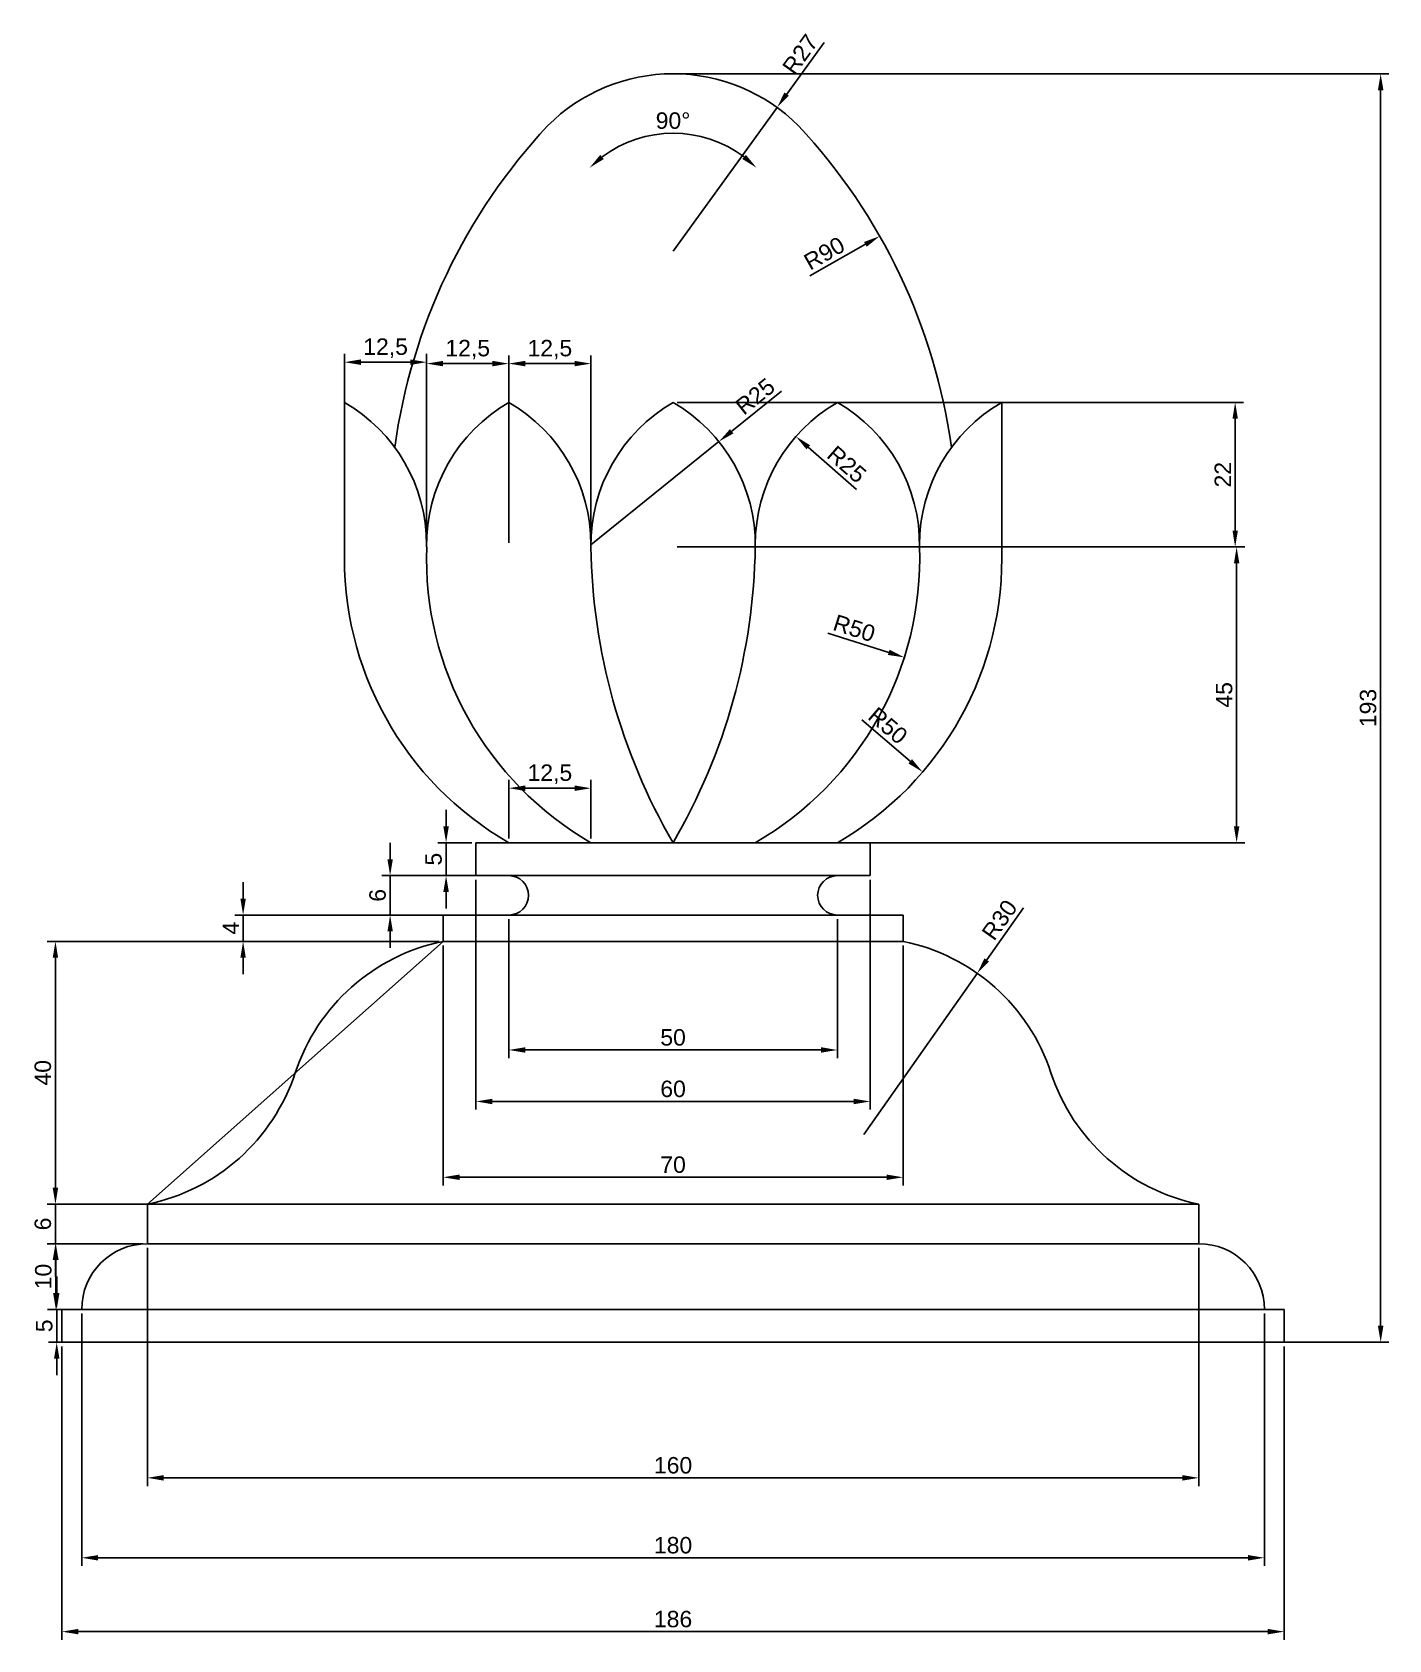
# Model space of a CAD drawing. Header units: millimetres. Extents: x 3033 to 3239, y 1813 to 2057.
import ezdxf

# ---------------------------------------------------------------- set-up
doc = ezdxf.new("R2010")
doc.units = ezdxf.units.MM
doc.layers.add('measure', color=1, linetype='Continuous')
doc.styles.get("Standard").update_dxf_attribs({"font": 'arial.ttf'})
doc.dimstyles.new('ISO-25', dxfattribs={"dimtxt": 2.5, "dimasz": 2.5, "dimexe": 1.25, "dimexo": 0.625, "dimtad": 1, "dimtxsty": 'Standard', "dimcen": 2.5, "dimadec": 0, "dimazin": 0, "dimtfac": 1, "dimtmove": 0, "dimatfit": 3, "dimfxl": 1, "dimarcsym": 0})

# ---------------------------------------------------------------- blocks, each defined once
blk = doc.blocks.new('*D13')
at = {"layer": 'Defpoints', "color": 0, "transparency": 16777216}
for p in [(3037.39, 1858.08), (3223.39, 1858.08), (3223.39, 1814.05)]:
    blk.add_point(p, dxfattribs=at)
at = {"layer": 'measure', "color": 0, "lineweight": -2, "transparency": 16777216}
for p, q in [((3037.39, 1857.46), (3037.39, 1812.8)), ((3223.39, 1857.46), (3223.39, 1812.8)), ((3039.89, 1814.05), (3220.89, 1814.05))]:
    blk.add_line(p, q, dxfattribs=at)
at = {"layer": 'measure', "color": 0, "transparency": 16777216}
for points in [[(3039.89, 1814.47), (3039.89, 1813.64), (3037.39, 1814.05)], [(3220.89, 1814.47), (3220.89, 1813.64), (3223.39, 1814.05)]]:
    blk.add_solid(points, dxfattribs=at)
at = {"layer": 'measure', "color": 0, "transparency": 16777216, "insert": (3130.39, 1815.95), "char_height": 2.5, "attachment_point": 5}
blk.add_mtext('186', dxfattribs=at)
blk = doc.blocks.new('*D14')
at = {"layer": 'Defpoints', "color": 0, "transparency": 16777216}
for p in [(3040.39, 1863.08), (3220.39, 1863.08), (3220.39, 1825.29)]:
    blk.add_point(p, dxfattribs=at)
at = {"layer": 'measure', "color": 0, "lineweight": -2, "transparency": 16777216}
for p, q in [((3040.39, 1862.46), (3040.39, 1824.04)), ((3220.39, 1862.46), (3220.39, 1824.04)), ((3042.89, 1825.29), (3217.89, 1825.29))]:
    blk.add_line(p, q, dxfattribs=at)
at = {"layer": 'measure', "color": 0, "transparency": 16777216}
for points in [[(3042.89, 1825.7), (3042.89, 1824.87), (3040.39, 1825.29)], [(3217.89, 1825.7), (3217.89, 1824.87), (3220.39, 1825.29)]]:
    blk.add_solid(points, dxfattribs=at)
at = {"layer": 'measure', "color": 0, "transparency": 16777216, "insert": (3130.39, 1827.19), "char_height": 2.5, "attachment_point": 5}
blk.add_mtext('180', dxfattribs=at)
blk = doc.blocks.new('*D15')
at = {"layer": 'Defpoints', "color": 0, "transparency": 16777216}
for p in [(3050.39, 1873.08), (3210.39, 1873.08), (3210.39, 1837.45)]:
    blk.add_point(p, dxfattribs=at)
at = {"layer": 'measure', "color": 0, "lineweight": -2, "transparency": 16777216}
for p, q in [((3050.39, 1872.46), (3050.39, 1836.2)), ((3210.39, 1872.46), (3210.39, 1836.2)), ((3052.89, 1837.45), (3207.89, 1837.45))]:
    blk.add_line(p, q, dxfattribs=at)
at = {"layer": 'measure', "color": 0, "transparency": 16777216}
for points in [[(3052.89, 1837.87), (3052.89, 1837.03), (3050.39, 1837.45)], [(3207.89, 1837.87), (3207.89, 1837.03), (3210.39, 1837.45)]]:
    blk.add_solid(points, dxfattribs=at)
at = {"layer": 'measure', "color": 0, "transparency": 16777216, "insert": (3130.39, 1839.35), "char_height": 2.5, "attachment_point": 5}
blk.add_mtext('160', dxfattribs=at)
blk = doc.blocks.new('*D16')
at = {"layer": 'Defpoints', "color": 0, "transparency": 16777216}
for p in [(3176.68, 1914.21), (3159.4, 1889.69)]:
    blk.add_point(p, dxfattribs=at)
at = {"layer": 'measure', "color": 0, "lineweight": -2, "transparency": 16777216}
for p, q in [((3183.71, 1924.2), (3178.12, 1916.26)), ((3159.4, 1889.69), (3176.68, 1914.21))]:
    blk.add_line(p, q, dxfattribs=at)
at = {"layer": 'measure', "color": 0, "transparency": 16777216}
blk.add_solid([(3177.78, 1916.5), (3178.46, 1916.02), (3176.68, 1914.21)], dxfattribs=at)
at = {"layer": 'measure', "color": 0, "transparency": 16777216, "insert": (3180.08, 1922.34), "char_height": 2.5, "attachment_point": 5, "rotation": 54.8382}
blk.add_mtext('R30', dxfattribs=at)
blk = doc.blocks.new('*D17')
at = {"layer": 'Defpoints', "color": 0, "transparency": 16777216}
for p in [(3095.39, 1919.08), (3165.39, 1919.08), (3165.39, 1883.18)]:
    blk.add_point(p, dxfattribs=at)
at = {"layer": 'measure', "color": 0, "lineweight": -2, "transparency": 16777216}
for p, q in [((3095.39, 1918.46), (3095.39, 1881.93)), ((3165.39, 1918.46), (3165.39, 1881.93)), ((3097.89, 1883.18), (3162.89, 1883.18))]:
    blk.add_line(p, q, dxfattribs=at)
at = {"layer": 'measure', "color": 0, "transparency": 16777216}
for points in [[(3097.89, 1883.6), (3097.89, 1882.77), (3095.39, 1883.18)], [(3162.89, 1883.6), (3162.89, 1882.77), (3165.39, 1883.18)]]:
    blk.add_solid(points, dxfattribs=at)
at = {"layer": 'measure', "color": 0, "transparency": 16777216, "insert": (3130.39, 1885.09), "char_height": 2.5, "attachment_point": 5}
blk.add_mtext('70', dxfattribs=at)
blk = doc.blocks.new('*D18')
at = {"layer": 'Defpoints', "color": 0, "transparency": 16777216}
for p in [(3105.39, 1923.08), (3155.39, 1923.08), (3155.39, 1902.55)]:
    blk.add_point(p, dxfattribs=at)
at = {"layer": 'measure', "color": 0, "lineweight": -2, "transparency": 16777216}
for p, q in [((3105.39, 1922.46), (3105.39, 1901.3)), ((3155.39, 1922.46), (3155.39, 1901.3)), ((3107.89, 1902.55), (3152.89, 1902.55))]:
    blk.add_line(p, q, dxfattribs=at)
at = {"layer": 'measure', "color": 0, "transparency": 16777216}
for points in [[(3107.89, 1902.97), (3107.89, 1902.14), (3105.39, 1902.55)], [(3152.89, 1902.97), (3152.89, 1902.14), (3155.39, 1902.55)]]:
    blk.add_solid(points, dxfattribs=at)
at = {"layer": 'measure', "color": 0, "transparency": 16777216, "insert": (3130.39, 1904.45), "char_height": 2.5, "attachment_point": 5}
blk.add_mtext('50', dxfattribs=at)
blk = doc.blocks.new('*D19')
at = {"layer": 'Defpoints', "color": 0, "transparency": 16777216}
for p in [(3100.39, 1929.08), (3160.39, 1929.08), (3160.39, 1894.72)]:
    blk.add_point(p, dxfattribs=at)
at = {"layer": 'measure', "color": 0, "lineweight": -2, "transparency": 16777216}
for p, q in [((3100.39, 1928.46), (3100.39, 1893.47)), ((3160.39, 1928.46), (3160.39, 1893.47)), ((3102.89, 1894.72), (3157.89, 1894.72))]:
    blk.add_line(p, q, dxfattribs=at)
at = {"layer": 'measure', "color": 0, "transparency": 16777216}
for points in [[(3102.89, 1895.13), (3102.89, 1894.3), (3100.39, 1894.72)], [(3157.89, 1895.13), (3157.89, 1894.3), (3160.39, 1894.72)]]:
    blk.add_solid(points, dxfattribs=at)
at = {"layer": 'measure', "color": 0, "transparency": 16777216, "insert": (3130.39, 1896.62), "char_height": 2.5, "attachment_point": 5}
blk.add_mtext('60', dxfattribs=at)
blk = doc.blocks.new('*D20')
at = {"layer": 'Defpoints', "color": 0, "transparency": 16777216}
for p in [(3095.39, 1919.08), (3036.4, 1879.08), (3095.39, 1879.08)]:
    blk.add_point(p, dxfattribs=at)
at = {"layer": 'measure', "color": 0, "lineweight": -2, "transparency": 16777216}
for p, q in [((3094.77, 1919.08), (3035.15, 1919.08)), ((3036.4, 1916.58), (3036.4, 1881.58)), ((3094.77, 1879.08), (3035.15, 1879.08))]:
    blk.add_line(p, q, dxfattribs=at)
at = {"layer": 'measure', "color": 0, "transparency": 16777216}
for points in [[(3035.98, 1916.58), (3036.81, 1916.58), (3036.4, 1919.08)], [(3035.98, 1881.58), (3036.81, 1881.58), (3036.4, 1879.08)]]:
    blk.add_solid(points, dxfattribs=at)
at = {"layer": 'measure', "color": 0, "transparency": 16777216, "insert": (3034.49, 1899.08), "char_height": 2.5, "attachment_point": 5, "rotation": 90}
blk.add_mtext('40', dxfattribs=at)
blk = doc.blocks.new('*D21')
at = {"layer": 'Defpoints', "color": 0, "transparency": 16777216}
for p in [(3050.39, 1879.08), (3036.4, 1873.08), (3050.39, 1873.08)]:
    blk.add_point(p, dxfattribs=at)
at = {"layer": 'measure', "color": 0, "lineweight": -2, "transparency": 16777216}
for p, q in [((3036.4, 1881.58), (3036.4, 1884.08)), ((3049.77, 1879.08), (3035.15, 1879.08)), ((3036.4, 1879.08), (3036.4, 1873.08)), ((3049.77, 1873.08), (3035.15, 1873.08)), ((3036.4, 1870.58), (3036.4, 1868.08))]:
    blk.add_line(p, q, dxfattribs=at)
at = {"layer": 'measure', "color": 0, "transparency": 16777216}
for points in [[(3035.98, 1881.58), (3036.81, 1881.58), (3036.4, 1879.08)], [(3035.98, 1870.58), (3036.81, 1870.58), (3036.4, 1873.08)]]:
    blk.add_solid(points, dxfattribs=at)
at = {"layer": 'measure', "color": 0, "transparency": 16777216, "insert": (3034.49, 1876.08), "char_height": 2.5, "attachment_point": 5, "rotation": 90}
blk.add_mtext('6', dxfattribs=at)
blk = doc.blocks.new('*D22')
at = {"layer": 'Defpoints', "color": 0, "transparency": 16777216}
for p in [(3050.39, 1873.08), (3036.46, 1863.08), (3050.39, 1863.08)]:
    blk.add_point(p, dxfattribs=at)
at = {"layer": 'measure', "color": 0, "lineweight": -2, "transparency": 16777216}
for p, q in [((3049.77, 1873.08), (3035.21, 1873.08)), ((3036.46, 1870.58), (3036.46, 1865.58)), ((3049.77, 1863.08), (3035.21, 1863.08))]:
    blk.add_line(p, q, dxfattribs=at)
at = {"layer": 'measure', "color": 0, "transparency": 16777216}
for points in [[(3036.04, 1870.58), (3036.88, 1870.58), (3036.46, 1873.08)], [(3036.04, 1865.58), (3036.88, 1865.58), (3036.46, 1863.08)]]:
    blk.add_solid(points, dxfattribs=at)
at = {"layer": 'measure', "color": 0, "transparency": 16777216, "insert": (3034.56, 1868.08), "char_height": 2.5, "attachment_point": 5, "rotation": 90}
blk.add_mtext('10', dxfattribs=at)
blk = doc.blocks.new('*D23')
at = {"layer": 'Defpoints', "color": 0, "transparency": 16777216}
for p in [(3050.39, 1863.08), (3036.59, 1858.08), (3050.39, 1858.08)]:
    blk.add_point(p, dxfattribs=at)
at = {"layer": 'measure', "color": 0, "lineweight": -2, "transparency": 16777216}
for p, q in [((3036.59, 1865.58), (3036.59, 1868.08)), ((3049.77, 1863.08), (3035.34, 1863.08)), ((3036.59, 1863.08), (3036.59, 1858.08)), ((3049.77, 1858.08), (3035.34, 1858.08)), ((3036.59, 1855.58), (3036.59, 1853.08))]:
    blk.add_line(p, q, dxfattribs=at)
at = {"layer": 'measure', "color": 0, "transparency": 16777216}
for points in [[(3036.18, 1865.58), (3037.01, 1865.58), (3036.59, 1863.08)], [(3036.18, 1855.58), (3037.01, 1855.58), (3036.59, 1858.08)]]:
    blk.add_solid(points, dxfattribs=at)
at = {"layer": 'measure', "color": 0, "transparency": 16777216, "insert": (3034.7, 1860.58), "char_height": 2.5, "attachment_point": 5, "rotation": 90}
blk.add_mtext('5', dxfattribs=at)
blk = doc.blocks.new('*D24')
at = {"layer": 'Defpoints', "color": 0, "transparency": 16777216}
for p in [(3117.89, 1942.38), (3105.39, 1934.08), (3117.89, 1934.08)]:
    blk.add_point(p, dxfattribs=at)
at = {"layer": 'measure', "color": 0, "lineweight": -2, "transparency": 16777216}
for p, q in [((3105.39, 1934.71), (3105.39, 1943.63)), ((3107.89, 1942.38), (3115.39, 1942.38)), ((3117.89, 1934.71), (3117.89, 1943.63))]:
    blk.add_line(p, q, dxfattribs=at)
at = {"layer": 'measure', "color": 0, "transparency": 16777216}
for points in [[(3107.89, 1942.8), (3107.89, 1941.96), (3105.39, 1942.38)], [(3115.39, 1942.8), (3115.39, 1941.96), (3117.89, 1942.38)]]:
    blk.add_solid(points, dxfattribs=at)
at = {"layer": 'measure', "color": 0, "transparency": 16777216, "insert": (3111.64, 1944.51), "char_height": 2.5, "attachment_point": 5}
blk.add_mtext('12,5', dxfattribs=at)
blk = doc.blocks.new('*D25')
at = {"layer": 'Defpoints', "color": 0, "transparency": 16777216}
for p in [(3095.85, 1934.08), (3100.39, 1934.08), (3100.39, 1929.08)]:
    blk.add_point(p, dxfattribs=at)
at = {"layer": 'measure', "color": 0, "lineweight": -2, "transparency": 16777216}
for p, q in [((3095.85, 1936.58), (3095.85, 1939.08)), ((3099.77, 1934.08), (3094.6, 1934.08)), ((3095.85, 1929.08), (3095.85, 1934.08)), ((3099.77, 1929.08), (3094.6, 1929.08)), ((3095.85, 1926.58), (3095.85, 1924.08))]:
    blk.add_line(p, q, dxfattribs=at)
at = {"layer": 'measure', "color": 0, "transparency": 16777216}
for points in [[(3095.43, 1936.58), (3096.27, 1936.58), (3095.85, 1934.08)], [(3095.43, 1926.58), (3096.27, 1926.58), (3095.85, 1929.08)]]:
    blk.add_solid(points, dxfattribs=at)
at = {"layer": 'measure', "color": 0, "transparency": 16777216, "insert": (3093.95, 1931.58), "char_height": 2.5, "attachment_point": 5, "rotation": 90}
blk.add_mtext('5', dxfattribs=at)
blk = doc.blocks.new('*D26')
at = {"layer": 'Defpoints', "color": 0, "transparency": 16777216}
for p in [(3105.39, 1929.08), (3087.33, 1923.08), (3105.39, 1923.08)]:
    blk.add_point(p, dxfattribs=at)
at = {"layer": 'measure', "color": 0, "lineweight": -2, "transparency": 16777216}
for p, q in [((3087.33, 1931.58), (3087.33, 1934.08)), ((3104.77, 1929.08), (3086.08, 1929.08)), ((3087.33, 1929.08), (3087.33, 1923.08)), ((3104.77, 1923.08), (3086.08, 1923.08)), ((3087.33, 1920.58), (3087.33, 1918.08))]:
    blk.add_line(p, q, dxfattribs=at)
at = {"layer": 'measure', "color": 0, "transparency": 16777216}
for points in [[(3086.92, 1931.58), (3087.75, 1931.58), (3087.33, 1929.08)], [(3086.92, 1920.58), (3087.75, 1920.58), (3087.33, 1923.08)]]:
    blk.add_solid(points, dxfattribs=at)
at = {"layer": 'measure', "color": 0, "transparency": 16777216, "insert": (3085.43, 1926.08), "char_height": 2.5, "attachment_point": 5, "rotation": 90}
blk.add_mtext('6', dxfattribs=at)
blk = doc.blocks.new('*D27')
at = {"layer": 'Defpoints', "color": 0, "transparency": 16777216}
for p in [(3095.43, 1923.08), (3064.96, 1919.08), (3095.39, 1919.08)]:
    blk.add_point(p, dxfattribs=at)
at = {"layer": 'measure', "color": 0, "lineweight": -2, "transparency": 16777216}
for p, q in [((3064.96, 1925.58), (3064.96, 1928.08)), ((3094.8, 1923.08), (3063.71, 1923.08)), ((3064.96, 1923.08), (3064.96, 1919.08)), ((3094.77, 1919.08), (3063.71, 1919.08)), ((3064.96, 1916.58), (3064.96, 1914.08))]:
    blk.add_line(p, q, dxfattribs=at)
at = {"layer": 'measure', "color": 0, "transparency": 16777216}
for points in [[(3064.54, 1925.58), (3065.37, 1925.58), (3064.96, 1923.08)], [(3064.54, 1916.58), (3065.37, 1916.58), (3064.96, 1919.08)]]:
    blk.add_solid(points, dxfattribs=at)
at = {"layer": 'measure', "color": 0, "transparency": 16777216, "insert": (3063.08, 1921.08), "char_height": 2.5, "attachment_point": 5, "rotation": 90}
blk.add_mtext('4', dxfattribs=at)
blk = doc.blocks.new('*D28')
at = {"layer": 'Defpoints', "color": 0, "transparency": 16777216}
for p in [(3080.39, 2007.2), (3080.39, 1979.08), (3092.89, 1979.43)]:
    blk.add_point(p, dxfattribs=at)
at = {"layer": 'measure', "color": 0, "lineweight": -2, "transparency": 16777216}
for p, q in [((3080.39, 1979.71), (3080.39, 2008.45)), ((3092.89, 1980.05), (3092.89, 2008.45)), ((3090.39, 2007.2), (3082.89, 2007.2))]:
    blk.add_line(p, q, dxfattribs=at)
at = {"layer": 'measure', "color": 0, "transparency": 16777216}
for points in [[(3082.89, 2007.62), (3082.89, 2006.78), (3080.39, 2007.2)], [(3090.39, 2007.62), (3090.39, 2006.78), (3092.89, 2007.2)]]:
    blk.add_solid(points, dxfattribs=at)
at = {"layer": 'measure', "color": 0, "transparency": 16777216, "insert": (3086.64, 2009.33), "char_height": 2.5, "attachment_point": 5}
blk.add_mtext('12,5', dxfattribs=at)
blk = doc.blocks.new('*D29')
at = {"layer": 'Defpoints', "color": 0, "transparency": 16777216}
for p in [(3105.39, 2006.98), (3092.89, 1979.08), (3105.39, 1979.08)]:
    blk.add_point(p, dxfattribs=at)
at = {"layer": 'measure', "color": 0, "lineweight": -2, "transparency": 16777216}
for p, q in [((3092.89, 1979.71), (3092.89, 2008.23)), ((3095.39, 2006.98), (3102.89, 2006.98)), ((3105.39, 1979.71), (3105.39, 2008.23))]:
    blk.add_line(p, q, dxfattribs=at)
at = {"layer": 'measure', "color": 0, "transparency": 16777216}
for points in [[(3095.39, 2007.4), (3095.39, 2006.57), (3092.89, 2006.98)], [(3102.89, 2007.4), (3102.89, 2006.57), (3105.39, 2006.98)]]:
    blk.add_solid(points, dxfattribs=at)
at = {"layer": 'measure', "color": 0, "transparency": 16777216, "insert": (3099.14, 2009.11), "char_height": 2.5, "attachment_point": 5}
blk.add_mtext('12,5', dxfattribs=at)
blk = doc.blocks.new('*D30')
at = {"layer": 'Defpoints', "color": 0, "transparency": 16777216}
for p in [(3105.39, 2006.98), (3105.39, 1979.08), (3117.89, 1979.08)]:
    blk.add_point(p, dxfattribs=at)
at = {"layer": 'measure', "color": 0, "lineweight": -2, "transparency": 16777216}
for p, q in [((3105.39, 1979.71), (3105.39, 2008.23)), ((3115.39, 2006.98), (3107.89, 2006.98)), ((3117.89, 1979.71), (3117.89, 2008.23))]:
    blk.add_line(p, q, dxfattribs=at)
at = {"layer": 'measure', "color": 0, "transparency": 16777216}
for points in [[(3107.89, 2007.4), (3107.89, 2006.57), (3105.39, 2006.98)], [(3115.39, 2007.4), (3115.39, 2006.57), (3117.89, 2006.98)]]:
    blk.add_solid(points, dxfattribs=at)
at = {"layer": 'measure', "color": 0, "transparency": 16777216, "insert": (3111.64, 2009.11), "char_height": 2.5, "attachment_point": 5}
blk.add_mtext('12,5', dxfattribs=at)
blk = doc.blocks.new('*D31')
at = {"layer": 'Defpoints', "color": 0, "transparency": 16777216}
for p in [(3117.92, 1977.4), (3165.59, 1962.29)]:
    blk.add_point(p, dxfattribs=at)
at = {"layer": 'measure', "color": 0, "lineweight": -2, "transparency": 16777216}
blk.add_line((3153.94, 1965.99), (3163.21, 1963.05), dxfattribs=at)
at = {"layer": 'measure', "color": 0, "transparency": 16777216}
blk.add_solid([(3163.33, 1963.45), (3163.08, 1962.65), (3165.59, 1962.29)], dxfattribs=at)
at = {"layer": 'measure', "color": 0, "transparency": 16777216, "insert": (3157.96, 1966.71), "char_height": 2.5, "attachment_point": 5, "rotation": 342.4156}
blk.add_mtext('R50', dxfattribs=at)
blk = doc.blocks.new('*D32')
at = {"layer": 'Defpoints', "color": 0, "transparency": 16777216}
for p in [(3130.42, 1977.4), (3168.37, 1944.84)]:
    blk.add_point(p, dxfattribs=at)
at = {"layer": 'measure', "color": 0, "lineweight": -2, "transparency": 16777216}
blk.add_line((3159.1, 1952.8), (3166.48, 1946.47), dxfattribs=at)
at = {"layer": 'measure', "color": 0, "transparency": 16777216}
blk.add_solid([(3166.75, 1946.79), (3166.2, 1946.15), (3168.37, 1944.84)], dxfattribs=at)
at = {"layer": 'measure', "color": 0, "transparency": 16777216, "insert": (3163.08, 1951.89), "char_height": 2.5, "attachment_point": 5, "rotation": 319.3723}
blk.add_mtext('R50', dxfattribs=at)
blk = doc.blocks.new('*D33')
at = {"layer": 'Defpoints', "color": 0, "transparency": 16777216}
for p in [(3137.36, 1995.11), (3117.9, 1979.43)]:
    blk.add_point(p, dxfattribs=at)
at = {"layer": 'measure', "color": 0, "lineweight": -2, "transparency": 16777216}
for p, q in [((3146.9, 2002.8), (3139.31, 1996.68)), ((3117.9, 1979.43), (3137.36, 1995.11))]:
    blk.add_line(p, q, dxfattribs=at)
at = {"layer": 'measure', "color": 0, "transparency": 16777216}
blk.add_solid([(3139.05, 1997.01), (3139.57, 1996.36), (3137.36, 1995.11)], dxfattribs=at)
at = {"layer": 'measure', "color": 0, "transparency": 16777216, "insert": (3142.88, 2002), "char_height": 2.5, "attachment_point": 5, "rotation": 38.8594}
blk.add_mtext('R25', dxfattribs=at)
blk = doc.blocks.new('*D34')
at = {"layer": 'Defpoints', "color": 0, "transparency": 16777216}
for p in [(3149.08, 1995.9), (3167.9, 1979.43)]:
    blk.add_point(p, dxfattribs=at)
at = {"layer": 'measure', "color": 0, "lineweight": -2, "transparency": 16777216}
blk.add_line((3158.3, 1987.83), (3150.97, 1994.25), dxfattribs=at)
at = {"layer": 'measure', "color": 0, "transparency": 16777216}
blk.add_solid([(3151.24, 1994.56), (3150.69, 1993.94), (3149.08, 1995.9)], dxfattribs=at)
at = {"layer": 'measure', "color": 0, "transparency": 16777216, "insert": (3156.82, 1991.65), "char_height": 2.5, "attachment_point": 5, "rotation": 318.809}
blk.add_mtext('R25', dxfattribs=at)
blk = doc.blocks.new('*D35')
at = {"layer": 'Defpoints', "color": 0, "transparency": 16777216}
for p in [(3161.83, 2026.37), (3083.62, 1981.84)]:
    blk.add_point(p, dxfattribs=at)
at = {"layer": 'measure', "color": 0, "lineweight": -2, "transparency": 16777216}
blk.add_line((3151.22, 2020.32), (3159.66, 2025.13), dxfattribs=at)
at = {"layer": 'measure', "color": 0, "transparency": 16777216}
blk.add_solid([(3159.45, 2025.49), (3159.87, 2024.77), (3161.83, 2026.37)], dxfattribs=at)
at = {"layer": 'measure', "color": 0, "transparency": 16777216, "insert": (3153.41, 2023.76), "char_height": 2.5, "attachment_point": 5, "rotation": 29.6545}
blk.add_mtext('R90', dxfattribs=at)
blk = doc.blocks.new('*D36')
at = {"layer": 'Defpoints', "color": 0, "transparency": 16777216}
for p in [(3146.22, 2045.96), (3130.39, 2024.08)]:
    blk.add_point(p, dxfattribs=at)
at = {"layer": 'measure', "color": 0, "lineweight": -2, "transparency": 16777216}
for p, q in [((3153.38, 2055.86), (3147.68, 2047.99)), ((3130.39, 2024.08), (3146.22, 2045.96))]:
    blk.add_line(p, q, dxfattribs=at)
at = {"layer": 'measure', "color": 0, "transparency": 16777216}
blk.add_solid([(3147.34, 2048.23), (3148.02, 2047.74), (3146.22, 2045.96)], dxfattribs=at)
at = {"layer": 'measure', "color": 0, "transparency": 16777216, "insert": (3149.74, 2054.04), "char_height": 2.5, "attachment_point": 5, "rotation": 54.1253}
blk.add_mtext('R27', dxfattribs=at)
blk = doc.blocks.new('*D37')
at = {"layer": 'Defpoints', "color": 0, "transparency": 16777216}
for p in [(3111.3, 2043.17), (3149.49, 2043.17), (3135.04, 2041.43), (3130.39, 2024.08), (3130.39, 2024.08)]:
    blk.add_point(p, dxfattribs=at)
at = {"layer": 'measure', "color": 0, "lineweight": -2, "transparency": 16777216}
blk.add_arc((3130.39, 2024.08), 17.96, 52.9818, 127.0182, dxfattribs=at)
at = {"layer": 'measure', "color": 0, "transparency": 16777216}
for points in [[(3119.85, 2038.11), (3119.31, 2038.74), (3117.69, 2036.78)], [(3141.48, 2038.74), (3140.93, 2038.11), (3143.09, 2036.78)]]:
    blk.add_solid(points, dxfattribs=at)
at = {"layer": 'measure', "color": 0, "transparency": 16777216, "insert": (3130.39, 2043.94), "char_height": 2.5, "attachment_point": 5}
blk.add_mtext('90°', dxfattribs=at)
blk = doc.blocks.new('*D38')
at = {"layer": 'Defpoints', "color": 0, "transparency": 16777216}
for p in [(3130.39, 1979.08), (3130.39, 1934.08), (3216.15, 1934.08)]:
    blk.add_point(p, dxfattribs=at)
at = {"layer": 'measure', "color": 0, "lineweight": -2, "transparency": 16777216}
for p, q in [((3131.02, 1979.08), (3217.4, 1979.08)), ((3216.15, 1976.58), (3216.15, 1936.58)), ((3131.02, 1934.08), (3217.4, 1934.08))]:
    blk.add_line(p, q, dxfattribs=at)
at = {"layer": 'measure', "color": 0, "transparency": 16777216}
for points in [[(3215.74, 1976.58), (3216.57, 1976.58), (3216.15, 1979.08)], [(3215.74, 1936.58), (3216.57, 1936.58), (3216.15, 1934.08)]]:
    blk.add_solid(points, dxfattribs=at)
at = {"layer": 'measure', "color": 0, "transparency": 16777216, "insert": (3214.26, 1956.58), "char_height": 2.5, "attachment_point": 5, "rotation": 90}
blk.add_mtext('45', dxfattribs=at)
blk = doc.blocks.new('*D39')
at = {"layer": 'Defpoints', "color": 0, "transparency": 16777216}
for p in [(3130.39, 2001.08), (3215.93, 2001.08), (3130.39, 1979.08)]:
    blk.add_point(p, dxfattribs=at)
at = {"layer": 'measure', "color": 0, "lineweight": -2, "transparency": 16777216}
for p, q in [((3131.02, 2001.08), (3217.18, 2001.08)), ((3215.93, 1981.58), (3215.93, 1998.58)), ((3131.02, 1979.08), (3217.18, 1979.08))]:
    blk.add_line(p, q, dxfattribs=at)
at = {"layer": 'measure', "color": 0, "transparency": 16777216}
for points in [[(3215.52, 1998.58), (3216.35, 1998.58), (3215.93, 2001.08)], [(3215.52, 1981.58), (3216.35, 1981.58), (3215.93, 1979.08)]]:
    blk.add_solid(points, dxfattribs=at)
at = {"layer": 'measure', "color": 0, "transparency": 16777216, "insert": (3214.05, 1990.08), "char_height": 2.5, "attachment_point": 5, "rotation": 90}
blk.add_mtext('22', dxfattribs=at)
blk = doc.blocks.new('*D40')
at = {"layer": 'Defpoints', "color": 0, "transparency": 16777216}
for p in [(3130.39, 2051.08), (3238.07, 2051.08), (3130.39, 1858.08)]:
    blk.add_point(p, dxfattribs=at)
at = {"layer": 'measure', "color": 0, "lineweight": -2, "transparency": 16777216}
for p, q in [((3131.02, 2051.08), (3239.32, 2051.08)), ((3238.07, 1860.58), (3238.07, 2048.58)), ((3131.02, 1858.08), (3239.32, 1858.08))]:
    blk.add_line(p, q, dxfattribs=at)
at = {"layer": 'measure', "color": 0, "transparency": 16777216}
for points in [[(3237.65, 2048.58), (3238.49, 2048.58), (3238.07, 2051.08)], [(3237.65, 1860.58), (3238.49, 1860.58), (3238.07, 1858.08)]]:
    blk.add_solid(points, dxfattribs=at)
at = {"layer": 'measure', "color": 0, "transparency": 16777216, "insert": (3236.17, 1954.58), "char_height": 2.5, "attachment_point": 5, "rotation": 90}
blk.add_mtext('193', dxfattribs=at)

msp = doc.modelspace()

# ---------------------------------------------------------------- linework, layer by layer
for p, q in [((3080.392, 1979.081), (3080.392, 2001.081)), ((3180.397, 1979.081), (3180.397, 2001.081)), ((3100.394, 1929.081), (3100.394, 1934.081)), ((3100.394, 1934.081), (3130.394, 1934.081)), ((3130.394, 1934.081), (3117.894, 1934.081)), ((3160.394, 1934.081), (3130.394, 1934.081)), ((3130.394, 1934.081), (3142.894, 1934.081)), ((3160.394, 1929.081), (3160.394, 1934.081)), ((3130.394, 1929.081), (3100.394, 1929.081)), ((3105.394, 1929.081), (3130.394, 1929.081)), ((3155.394, 1929.081), (3130.394, 1929.081)), ((3130.394, 1929.081), (3160.394, 1929.081)), ((3095.394, 1919.081), (3095.394, 1923.081)), ((3095.394, 1923.081), (3130.394, 1923.081)), ((3130.394, 1923.081), (3105.394, 1923.081)), ((3165.394, 1923.081), (3130.394, 1923.081)), ((3130.394, 1923.081), (3155.394, 1923.081)), ((3165.394, 1919.081), (3165.394, 1923.081)), ((3050.394, 1879.081), (3095.394, 1919.081)), ((3095.394, 1919.081), (3130.394, 1919.081)), ((3165.394, 1919.081), (3130.394, 1919.081)), ((3050.394, 1873.081), (3050.394, 1879.081)), ((3050.394, 1879.081), (3130.394, 1879.081)), ((3210.394, 1879.081), (3130.394, 1879.081)), ((3210.394, 1873.081), (3210.394, 1879.081)), ((3130.394, 1873.081), (3050.394, 1873.081)), ((3130.394, 1873.081), (3210.394, 1873.081)), ((3037.394, 1858.081), (3037.394, 1863.081)), ((3037.394, 1863.081), (3130.394, 1863.081)), ((3223.394, 1863.081), (3130.394, 1863.081)), ((3223.394, 1858.081), (3223.394, 1863.081)), ((3130.394, 1858.081), (3037.394, 1858.081)), ((3130.394, 1858.081), (3223.394, 1858.081))]:
    msp.add_line(p, q)
for centre, radius, start, end in [((3130.394, 2024.081), 27, 90, 135), ((3130.394, 2024.081), 27, 45, 90), ((3177.167, 1981.839), 90, 137.04014, 172.0766), ((3083.621, 1981.839), 90, 7.9234, 42.95986), ((3067.882, 1979.428), 25.007, 0, 59.98408), ((3117.889, 1979.428), 25, 119.98723, 180.79433), ((3092.892, 1979.432), 25, 359.99359, 59.99359), ((3142.892, 1979.429), 25, 119.99359, 180.79751), ((3117.897, 1979.429), 25, 359.20249, 60.00641), ((3167.897, 1979.432), 25, 120.00641, 180.00641), ((3142.899, 1979.428), 25, 359.20567, 60.01277), ((3192.906, 1979.428), 25.007, 120.01592, 180), ((3130.364, 1977.4), 50, 178.07332, 240.0406), ((3142.864, 1977.4), 50, 178.07332, 240.0406), ((3209.885, 1980.398), 92, 180.82012, 210.2281), ((3050.904, 1980.398), 92, 329.7719, 359.17988), ((3117.925, 1977.4), 50, 299.9594, 1.92668), ((3130.425, 1977.4), 50, 299.9594, 1.92668), ((3105.394, 1926.081), 3, 270, 90), ((3155.394, 1926.081), 3, 90, 270), ((3101.385, 1889.685), 30, 101.51881, 161.74827), ((3159.404, 1889.685), 30, 18.25173, 78.48119), ((3044.404, 1908.477), 30, 281.51881, 341.74827), ((3216.385, 1908.477), 30, 198.25173, 258.48119), ((3050.394, 1863.081), 10, 90, 180), ((3210.394, 1863.081), 10, 0, 90)]:
    msp.add_arc(centre, radius, start, end)

# ---------------------------------------------------------------- dimensions: what is measured, and where the dimension line sits
at = {"layer": 'measure'}
for center, mpoint, picture, middle in [((3130.394, 2024.081), (3146.217, 2045.959), '*D36', (3149.74, 2054.039)), ((3117.897, 1979.429), (3137.364, 1995.114), '*D33', (3142.884, 2002.004)), ((3159.404, 1889.685), (3176.68, 1914.211), '*D16', (3180.082, 1922.344))]:
    dim = msp.add_radius_dim(center=center, mpoint=mpoint, dimstyle='ISO-25', dxfattribs=at)
    dim.commit()
    dim.dimension.update_dxf_attribs({"geometry": picture, "text_midpoint": middle})
for base, p1, p2, picture, middle in [((3238.069, 2051.081), (3130.394, 1858.081), (3130.394, 2051.081), '*D40', (3236.166, 1954.581)), ((3215.934, 2001.081), (3130.394, 1979.081), (3130.394, 2001.081), '*D39', (3214.054, 1990.081)), ((3216.155, 1934.081), (3130.394, 1979.081), (3130.394, 1934.081), '*D38', (3214.258, 1956.581)), ((3095.85, 1934.081), (3100.394, 1929.081), (3100.394, 1934.081), '*D25', (3093.954, 1931.581)), ((3087.335, 1923.081), (3105.394, 1929.081), (3105.394, 1923.081), '*D26', (3085.433, 1926.081)), ((3064.957, 1919.081), (3095.427, 1923.081), (3095.394, 1919.081), '*D27', (3063.082, 1921.081)), ((3036.396, 1879.081), (3095.394, 1919.081), (3095.394, 1879.081), '*D20', (3034.494, 1899.081)), ((3036.396, 1873.081), (3050.394, 1879.081), (3050.394, 1873.081), '*D21', (3034.494, 1876.081)), ((3036.458, 1863.081), (3050.394, 1873.081), (3050.394, 1863.081), '*D22', (3034.557, 1868.081)), ((3036.595, 1858.081), (3050.394, 1863.081), (3050.394, 1858.081), '*D23', (3034.698, 1860.581))]:
    dim = msp.add_linear_dim(base=base, p1=p1, p2=p2, angle=90, dimstyle='ISO-25', dxfattribs=at)
    dim.commit()
    dim.dimension.update_dxf_attribs({"geometry": picture, "text_midpoint": middle})
dim = msp.add_angular_dim_2l(base=(3135.043, 2041.43), line1=((3130.394, 2024.081), (3111.302, 2043.173)), line2=((3130.394, 2024.081), (3149.486, 2043.173)), dimstyle='ISO-25', dxfattribs=at)
dim.commit()
dim.dimension.update_dxf_attribs({"geometry": '*D37', "text_midpoint": (3130.394, 2043.943)})
for center, mpoint, picture, middle in [((3083.621, 1981.839), (3161.834, 2026.369), '*D35', (3154.353, 2022.11)), ((3167.897, 1979.432), (3149.084, 1995.896), '*D34', (3155.571, 1990.219)), ((3117.925, 1977.4), (3165.589, 1962.295), '*D31', (3157.383, 1964.895)), ((3130.425, 1977.4), (3168.373, 1944.843), '*D32', (3161.84, 1950.448))]:
    dim = msp.add_radius_dim(center=center, mpoint=mpoint, dimstyle='ISO-25', dxfattribs=at)
    dim.commit()
    dim.dimension.update_dxf_attribs({"geometry": picture, "text_midpoint": middle, "dimtype": 164})
for base, p1, p2, picture, middle in [((3080.392, 2007.201), (3092.889, 1979.428), (3080.392, 1979.081), '*D28', (3086.641, 2009.329)), ((3105.394, 2006.983), (3092.892, 1979.081), (3105.394, 1979.081), '*D29', (3099.143, 2009.11)), ((3105.394, 2006.983), (3117.894, 1979.081), (3105.394, 1979.081), '*D30', (3111.644, 2009.11)), ((3117.894, 1942.381), (3105.394, 1934.081), (3117.894, 1934.081), '*D24', (3111.644, 1944.509)), ((3160.394, 1894.718), (3100.394, 1929.081), (3160.394, 1929.081), '*D19', (3130.394, 1896.62)), ((3155.394, 1902.552), (3105.394, 1923.081), (3155.394, 1923.081), '*D18', (3130.394, 1904.454)), ((3165.394, 1883.185), (3095.394, 1919.081), (3165.394, 1919.081), '*D17', (3130.394, 1885.086)), ((3210.394, 1837.45), (3050.394, 1873.081), (3210.394, 1873.081), '*D15', (3130.394, 1839.351)), ((3220.394, 1825.288), (3040.394, 1863.081), (3220.394, 1863.081), '*D14', (3130.394, 1827.189)), ((3223.394, 1814.053), (3037.394, 1858.081), (3223.394, 1858.081), '*D13', (3130.394, 1815.955))]:
    dim = msp.add_linear_dim(base=base, p1=p1, p2=p2, dimstyle='ISO-25', dxfattribs=at)
    dim.commit()
    dim.dimension.update_dxf_attribs({"geometry": picture, "text_midpoint": middle})

doc.saveas('drawing.dxf')
